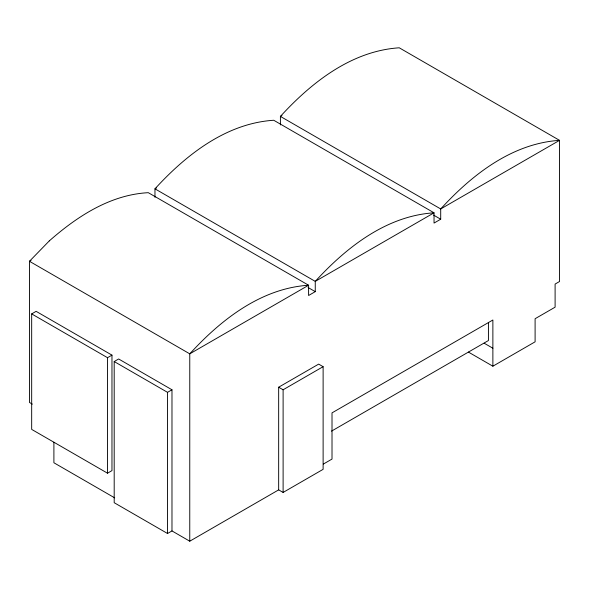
<?xml version="1.0" encoding="UTF-8"?>
<svg xmlns="http://www.w3.org/2000/svg" width="589" height="589" viewBox="0 0 589 589"><rect width="100%" height="100%" fill="white"/><g stroke="black" fill="none" stroke-linecap="round" stroke-linejoin="round"><path stroke-width="0.88" d="M154.966 197.308L154.966 188.833C185.991 154.885 226.117 123.322 273.738 120.259L434.041 212.806L434.041 223.069L440.705 219.218L440.705 208.955C471.73 174.97 511.922 143.451 559.543 140.351L559.55 281.505L555.103 284.075L555.103 307.171L535.099 318.723L535.106 341.819L492.875 366.203L468.424 352.082M171.981 530.932L171.981 389.778L118.639 358.981L114.192 361.543L114.192 502.704L167.534 533.501L171.981 530.932L189.761 541.203L189.768 353.842C220.787 319.856 260.979 288.323 308.599 285.231L308.599 295.501L315.262 291.651L315.262 281.38C346.288 247.432 386.413 215.861 434.041 212.806L315.262 281.38L154.966 188.833L156.549 187.92M280.408 124.964L280.408 116.408C311.5 82.416 351.574 50.919 399.239 47.797L559.543 140.351L440.705 208.955L280.408 116.408L281.991 115.496M31.048 260.375L29.457 261.288L29.45 402.449L32.343 404.12M31.673 313.9L36.12 311.338L111.969 355.13L111.969 470.618L107.522 473.188L31.673 429.396L31.673 313.9L107.522 357.692L111.969 355.13M114.192 361.543L167.534 392.34L171.981 389.778M278.663 489.871L278.663 387.209L318.671 364.112L323.118 366.682L323.118 469.337L283.11 492.441L278.663 489.871L189.761 541.203M278.663 387.209L283.11 389.778L323.118 366.682M331.519 431.126L488.428 340.538L488.428 322.765M323.383 464.058L332.012 459.074L332.012 412.874L492.875 320.004L492.875 366.203M433.563 215.095L440.705 219.218M484.195 343.225L492.875 348.232M308.121 287.52L315.262 291.651M114.686 497.86L53.901 462.763L53.901 442.229M283.11 389.778L283.11 492.441M167.534 392.34L167.534 533.501M107.522 357.692L107.522 473.188M49.277 240.916L29.457 261.288L189.768 353.842L308.599 285.231L148.295 192.684C110.327 194.65 77.012 216.502 49.277 240.916"/></g></svg>
